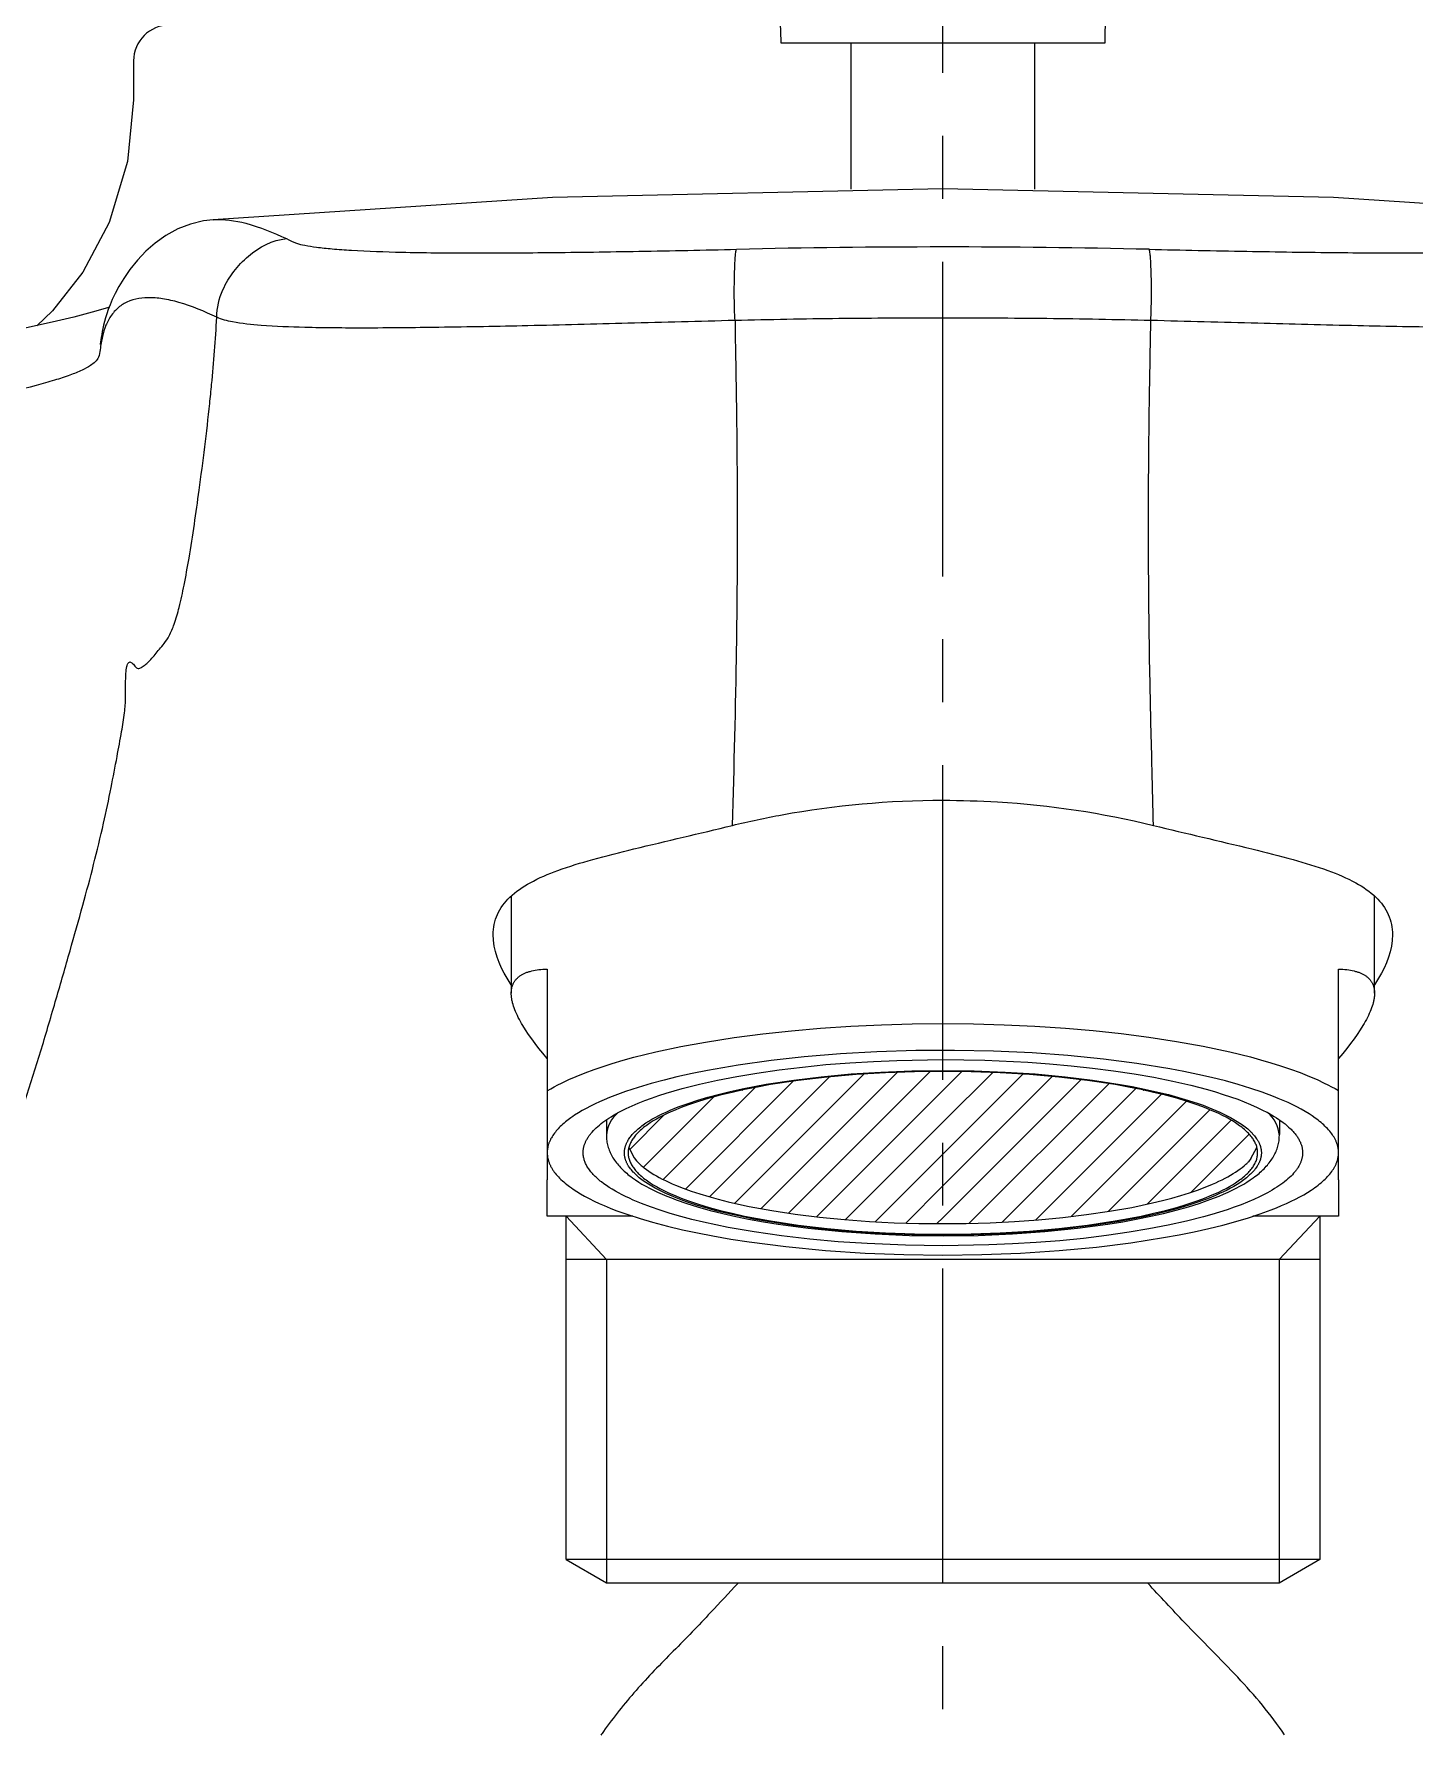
# Model space of a CAD drawing. Extents: x 8872 to 9466, y -11793 to -11373.
# Drawn here: x 9266.51 to 9304.9, y -11663.49 to -11616.19 of the extents above; entities that cross this region are included whole.
import ezdxf

# ---------------------------------------------------------------- set-up
doc = ezdxf.new("R2010")
doc.units = 0
doc.header["$LTSCALE"] = 7
doc.header["$MEASUREMENT"] = 0
doc.linetypes.add('CENTER', pattern=[2, 1.25, -0.25, 0.25, -0.25])
doc.layers.get('0').update_dxf_attribs({"color": 2, "linetype": 'CONTINUOUS'})
for name, color, linetype in [('CL', 1, 'CENTER'), ('D', 2, 'CONTINUOUS'), ('DWG', 7, 'CONTINUOUS'), ('Make2D 표시선', 7, 'CONTINUOUS')]:
    doc.layers.add(name, color=color, linetype=linetype)
pattern_1 = [(45, (-870.4341, -532.70835), (-0.441941738, 0.441941738), [])]

msp = doc.modelspace()

# ---------------------------------------------------------------- hatches: boundary and pattern name
at = {"layer": 'D'}
h = msp.add_hatch(dxfattribs=at)
h.set_pattern_fill('ANSI31', color=256, scale=5)
h.set_pattern_definition(pattern_1)
h.paths.add_polyline_path([(9289.372, -11645.124), (9288.559, -11645.196), (9287.761, -11645.29), (9286.992, -11645.406), (9286.622, -11645.472), (9286.265, -11645.544), (9285.921, -11645.62), (9285.593, -11645.7), (9285.281, -11645.785), (9284.987, -11645.874), (9284.712, -11645.967), (9284.581, -11646.014), (9284.456, -11646.063), (9284.336, -11646.111), (9284.221, -11646.161), (9284.112, -11646.211), (9284.007, -11646.262), (9283.908, -11646.313), (9283.815, -11646.364), (9283.727, -11646.416), (9283.644, -11646.468), (9283.567, -11646.521), (9283.53, -11646.547), (9283.495, -11646.573), (9283.461, -11646.599), (9283.429, -11646.626), (9283.397, -11646.652), (9283.367, -11646.679), (9283.339, -11646.705), (9283.312, -11646.732), (9283.286, -11646.758), (9283.261, -11646.784), (9283.238, -11646.811), (9283.216, -11646.837), (9283.195, -11646.863), (9283.176, -11646.89), (9283.158, -11646.916), (9283.141, -11646.942), (9283.125, -11646.968), (9283.111, -11646.995), (9283.097, -11647.021), (9283.085, -11647.047), (9283.075, -11647.073), (9283.065, -11647.098), (9283.057, -11647.124), (9283.049, -11647.15), (9283.048, -11647.154), (9283.195, -11647.444), (9283.258, -11647.52), (9283.278, -11647.542), (9283.3, -11647.565), (9283.323, -11647.587), (9283.346, -11647.61), (9283.371, -11647.632), (9283.396, -11647.655), (9283.423, -11647.677), (9283.45, -11647.699), (9283.478, -11647.722), (9283.538, -11647.767), (9283.602, -11647.811), (9283.669, -11647.856), (9283.741, -11647.9), (9283.816, -11647.944), (9283.896, -11647.988), (9283.979, -11648.032), (9284.066, -11648.075), (9284.157, -11648.118), (9284.252, -11648.16), (9284.351, -11648.203), (9284.559, -11648.285), (9284.783, -11648.366), (9285.02, -11648.444), (9285.271, -11648.52), (9285.535, -11648.592), (9285.812, -11648.662), (9286.099, -11648.729), (9286.397, -11648.792), (9287.021, -11648.907), (9287.675, -11649.006), (9288.351, -11649.09), (9289.041, -11649.157), (9289.736, -11649.208), (9290.429, -11649.244), (9291.112, -11649.264), (9291.78, -11649.271), (9291.78, -11645.037), (9290.994, -11645.046), (9290.188, -11645.075)])
h = msp.add_hatch(dxfattribs=at)
h.set_pattern_fill('ANSI31', color=256, scale=5)
h.set_pattern_definition(pattern_1)
h.paths.add_polyline_path([(9300.346, -11647.46), (9300.512, -11647.154), (9300.511, -11647.15), (9300.504, -11647.124), (9300.495, -11647.098), (9300.486, -11647.073), (9300.475, -11647.047), (9300.463, -11647.021), (9300.45, -11646.995), (9300.435, -11646.968), (9300.42, -11646.942), (9300.403, -11646.916), (9300.385, -11646.89), (9300.365, -11646.863), (9300.344, -11646.837), (9300.322, -11646.811), (9300.299, -11646.784), (9300.275, -11646.758), (9300.249, -11646.732), (9300.221, -11646.705), (9300.193, -11646.679), (9300.163, -11646.652), (9300.132, -11646.626), (9300.099, -11646.599), (9300.065, -11646.573), (9300.03, -11646.547), (9299.994, -11646.521), (9299.916, -11646.468), (9299.834, -11646.416), (9299.746, -11646.364), (9299.652, -11646.313), (9299.553, -11646.262), (9299.449, -11646.211), (9299.339, -11646.161), (9299.224, -11646.111), (9299.104, -11646.063), (9298.979, -11646.014), (9298.849, -11645.967), (9298.574, -11645.874), (9298.28, -11645.785), (9297.968, -11645.7), (9297.639, -11645.62), (9297.296, -11645.544), (9296.938, -11645.472), (9296.569, -11645.406), (9295.799, -11645.29), (9295.001, -11645.196), (9294.188, -11645.124), (9293.372, -11645.075), (9292.566, -11645.046), (9291.78, -11645.037), (9291.78, -11649.271), (9292.43, -11649.264), (9293.094, -11649.245), (9293.767, -11649.212), (9294.443, -11649.163), (9295.115, -11649.1), (9295.775, -11649.021), (9296.415, -11648.927), (9297.029, -11648.818), (9297.323, -11648.758), (9297.608, -11648.695), (9297.882, -11648.629), (9298.145, -11648.56), (9298.397, -11648.488), (9298.636, -11648.414), (9298.861, -11648.337), (9299.074, -11648.257), (9299.272, -11648.176), (9299.365, -11648.135), (9299.456, -11648.094), (9299.542, -11648.052), (9299.625, -11648.009), (9299.704, -11647.967), (9299.779, -11647.924), (9299.851, -11647.881), (9299.919, -11647.838), (9299.983, -11647.795), (9300.044, -11647.751), (9300.1, -11647.707), (9300.153, -11647.664), (9300.179, -11647.642), (9300.203, -11647.62), (9300.226, -11647.598), (9300.25, -11647.575), (9300.273, -11647.552)])

# ---------------------------------------------------------------- linework, layer by layer
at = {"color": 2}
for p, q in [((9286.203, -11645.558), (9286.209, -11645.555)), ((9297.35, -11645.555), (9297.357, -11645.558)), ((9300.023, -11647.766), (9300.025, -11647.765)), ((9300.262, -11647.562), (9300.249, -11647.576)), ((9300.263, -11647.562), (9300.275, -11647.55))]:
    msp.add_line(p, q, dxfattribs=at)
at = {"color": 0}
for p, q in [((9283.048, -11647.154), (9283.195, -11647.444)), ((9300.346, -11647.46), (9300.512, -11647.154)), ((9300.346, -11647.46), (9300.274, -11647.55))]:
    msp.add_line(p, q, dxfattribs=at)
at = {"layer": 'CL'}
msp.add_line((9291.78, -11687.271), (9291.78, -11577.908), dxfattribs=at)
at = {"layer": 'D'}
for p, q in [((9282.43, -11650.266), (9281.303, -11649.066)), ((9301.13, -11650.266), (9302.258, -11649.066)), ((9282.43, -11650.266), (9282.43, -11659.266)), ((9301.13, -11650.266), (9301.13, -11659.266))]:
    msp.add_line(p, q, dxfattribs=at)
at = {"layer": 'DWG'}
for p, q in [((9269.28, -11616.938), (9269.28, -11618.023)), ((9271.49, -11621.353), (9271.49, -11621.353)), ((9291.78, -11650.266), (9281.303, -11650.266)), ((9302.258, -11650.266), (9291.78, -11650.266))]:
    msp.add_line(p, q, dxfattribs=at)
for points in [[(9269.28, -11618.02), (9269.113, -11619.733), (9268.601, -11621.427), (9267.871, -11622.809), (9267.029, -11623.891), (9266.591, -11624.299)], [(9291.781, -11620.492), (9280.923, -11620.736), (9271.49, -11621.353)], [(9312.07, -11621.353), (9302.638, -11620.736), (9291.781, -11620.492)], [(9271.49, -11621.353), (9271.227, -11621.387), (9270.862, -11621.475), (9270.513, -11621.61), (9270.179, -11621.792), (9269.883, -11622.002), (9269.625, -11622.227), (9269.387, -11622.478), (9269.177, -11622.739), (9269.007, -11622.984), (9268.872, -11623.209), (9268.767, -11623.406), (9268.688, -11623.573), (9268.627, -11623.716), (9268.577, -11623.846), (9268.535, -11623.967), (9268.501, -11624.078), (9268.472, -11624.181), (9268.447, -11624.281), (9268.426, -11624.376), (9268.409, -11624.464), (9268.395, -11624.547), (9268.383, -11624.622), (9268.372, -11624.69), (9268.364, -11624.75), (9268.356, -11624.801), (9268.353, -11624.822)], [(9268.601, -11623.784), (9268.553, -11623.8), (9268.133, -11623.923), (9267.623, -11624.059), (9267.016, -11624.205), (9266.299, -11624.363), (9265.462, -11624.533)]]:
    msp.add_lwpolyline(points, dxfattribs=at)
for centre, radius, start, end in [((9270.28, -11616.938), 1, 90, 180), ((9291.718, -11868.154), 246.043, 89.98539, 91.32117), ((9291.843, -11868.153), 246.043, 88.67883, 90.01447), ((9269.975, -11624.89), 1.581, 151.9919, 157.6529), ((9290.627, -11669.235), 10.135, 144.8262, 145.5185)]:
    msp.add_arc(centre, radius, start, end, dxfattribs=at)
for points, knots in [([(9271.49, -11621.353), (9271.794, -11621.328), (9272.51, -11621.439), (9273.168, -11621.706), (9273.532, -11621.879)], [0, 0, 0, 0, 0.429957, 1, 1, 1, 1]), ([(9271.597, -11624.067), (9271.59, -11623.806), (9271.707, -11623.344), (9272.051, -11622.781), (9272.587, -11622.212), (9273.145, -11621.914), (9273.532, -11621.879)], [0, 0, 0, 0, 0.250137, 0.439039, 0.627806, 1, 1, 1, 1]), ([(9273.532, -11621.879), (9273.623, -11621.922), (9273.783, -11622.009), (9274.069, -11622.071), (9274.399, -11622.124), (9274.832, -11622.168), (9275.623, -11622.223), (9276.883, -11622.265), (9278.705, -11622.281), (9280.902, -11622.268), (9283.392, -11622.232), (9285.14, -11622.196), (9286.045, -11622.176)], [0, 0, 0, 0, 0.023988, 0.043094, 0.069532, 0.104043, 0.146945, 0.258876, 0.405134, 0.582345, 0.783698, 1, 1, 1, 1]), ([(9286.001, -11624.155), (9285.988, -11623.946), (9285.981, -11623.633), (9285.981, -11623.224), (9285.985, -11622.937), (9285.993, -11622.677), (9286.003, -11622.481), (9286.013, -11622.347), (9286.021, -11622.268), (9286.031, -11622.214), (9286.038, -11622.183), (9286.045, -11622.176)], [0, 0, 0, 0, 0.317452, 0.472861, 0.618615, 0.751286, 0.866501, 0.91486, 0.954947, 0.98426, 1, 1, 1, 1]), ([(9297.516, -11622.176), (9298.421, -11622.196), (9300.169, -11622.232), (9302.658, -11622.268), (9304.855, -11622.281), (9306.678, -11622.265), (9307.938, -11622.223), (9308.728, -11622.168), (9309.161, -11622.124), (9309.492, -11622.071), (9309.778, -11622.009), (9309.938, -11621.922), (9310.028, -11621.879)], [0, 0, 0, 0, 0.216302, 0.417655, 0.594866, 0.741124, 0.853055, 0.895957, 0.930468, 0.956906, 0.976012, 1, 1, 1, 1]), ([(9297.56, -11624.155), (9297.572, -11623.946), (9297.579, -11623.633), (9297.58, -11623.224), (9297.575, -11622.937), (9297.567, -11622.677), (9297.558, -11622.481), (9297.547, -11622.347), (9297.539, -11622.269), (9297.529, -11622.215), (9297.523, -11622.183), (9297.516, -11622.176)], [0, 0, 0, 0, 0.317631, 0.472995, 0.618561, 0.751335, 0.866452, 0.914807, 0.954808, 0.984181, 1, 1, 1, 1]), ([(9271.597, -11624.067), (9271.256, -11623.902), (9270.76, -11623.695), (9270.105, -11623.545), (9269.591, -11623.5), (9269.111, -11623.593), (9268.757, -11623.869), (9268.632, -11624.049), (9268.579, -11624.148)], [0, 0, 0, 0, 0.340738, 0.480709, 0.602622, 0.805297, 0.899623, 1, 1, 1, 1]), ([(9271.398, -11626.465), (9271.417, -11626.289), (9271.497, -11625.491), (9271.555, -11624.691), (9271.597, -11624.067)], [0, 0, 0, 0, 0.220191, 1, 1, 1, 1]), ([(9286.001, -11624.155), (9285.009, -11624.18), (9283.089, -11624.233), (9280.345, -11624.302), (9277.899, -11624.349), (9275.83, -11624.37), (9274.184, -11624.36), (9272.963, -11624.312), (9272.145, -11624.231), (9271.733, -11624.132), (9271.597, -11624.067)], [0, 0, 0, 0, 0.206263, 0.399136, 0.570635, 0.714938, 0.829056, 0.913033, 0.968697, 1, 1, 1, 1]), ([(9291.78, -11624.087), (9290.816, -11624.087), (9289.371, -11624.096), (9287.444, -11624.122), (9286.482, -11624.147), (9286.001, -11624.155)], [0, 0, 0, 0, 0.500321, 0.750296, 1, 1, 1, 1]), ([(9297.56, -11624.155), (9297.079, -11624.147), (9296.116, -11624.122), (9294.19, -11624.096), (9292.744, -11624.087), (9291.78, -11624.087)], [0, 0, 0, 0, 0.249704, 0.499679, 1, 1, 1, 1]), ([(9311.963, -11624.067), (9311.827, -11624.132), (9311.415, -11624.231), (9310.598, -11624.312), (9309.377, -11624.36), (9307.73, -11624.37), (9305.662, -11624.349), (9303.215, -11624.302), (9300.471, -11624.233), (9298.552, -11624.18), (9297.56, -11624.155)], [0, 0, 0, 0, 0.031303, 0.086967, 0.170944, 0.285062, 0.429365, 0.600864, 0.793737, 1, 1, 1, 1]), ([(9268.513, -11624.289), (9268.471, -11624.39), (9268.421, -11624.552), (9268.379, -11624.782), (9268.35, -11624.973), (9268.32, -11625.22), (9268.102, -11625.409), (9267.824, -11625.553), (9267.486, -11625.688), (9267.059, -11625.828), (9266.311, -11626.041), (9265.16, -11626.312), (9263.539, -11626.63), (9261.634, -11626.953), (9259.486, -11627.269), (9257.135, -11627.57), (9253.772, -11627.949), (9249.448, -11628.342), (9244.226, -11628.835), (9238.993, -11629.336), (9233.771, -11629.844), (9228.565, -11630.368), (9224.248, -11630.822), (9220.806, -11631.201), (9218.237, -11631.493), (9215.679, -11631.794), (9213.132, -11632.109), (9211.019, -11632.376), (9209.338, -11632.601), (9208.508, -11632.761), (9208.103, -11632.871)], [0, 0, 0, 0, 0.005305, 0.008203, 0.011318, 0.014757, 0.019923, 0.024283, 0.030178, 0.037475, 0.046155, 0.067939, 0.09489, 0.126406, 0.161777, 0.200372, 0.241532, 0.326175, 0.4113, 0.49635, 0.581568, 0.666184, 0.750516, 0.792485, 0.834362, 0.876147, 0.917621, 0.959031, 0.979624, 1, 1, 1, 1]), ([(9286.001, -11624.155), (9286.008, -11624.784), (9286.035, -11626.023), (9286.063, -11628.417), (9286.065, -11630.183), (9286.058, -11631.338)], [0, 0, 0, 0, 0.262557, 0.517641, 1, 1, 1, 1]), ([(9297.502, -11631.343), (9297.495, -11630.187), (9297.497, -11628.42), (9297.525, -11626.024), (9297.553, -11624.784), (9297.56, -11624.155)], [0, 0, 0, 0, 0.482339, 0.737431, 1, 1, 1, 1]), ([(9202.877, -11646.266), (9203.196, -11646.258), (9203.822, -11646.238), (9204.743, -11646.158), (9205.638, -11646.079), (9206.798, -11646.001), (9208.213, -11645.922), (9210.424, -11645.826), (9213.118, -11645.75), (9216.297, -11645.703), (9219.412, -11645.693), (9223.496, -11645.72), (9227.542, -11645.801), (9231.558, -11645.935), (9234.543, -11646.06), (9237.514, -11646.211), (9240.47, -11646.388), (9243.417, -11646.596), (9245.859, -11646.783), (9247.811, -11646.956), (9249.038, -11647.065), (9250.041, -11647.151), (9250.948, -11647.218), (9251.904, -11647.348), (9252.86, -11647.548), (9253.675, -11647.778), (9254.446, -11648.005), (9255.217, -11648.239), (9255.984, -11648.479), (9256.714, -11648.737), (9257.379, -11649.009), (9257.978, -11649.267), (9258.527, -11649.506), (9259.203, -11649.796), (9260.03, -11650.098), (9261.024, -11650.347), (9261.999, -11650.446), (9262.939, -11650.357), (9263.822, -11650.006), (9264.602, -11649.358), (9265.165, -11648.617), (9265.531, -11647.864), (9265.884, -11646.979), (9266.282, -11645.82), (9266.721, -11644.419), (9267.125, -11643.037), (9267.508, -11641.706), (9267.967, -11640.085), (9268.358, -11638.575), (9268.651, -11637.19), (9268.812, -11636.338), (9268.939, -11635.645), (9269.032, -11635.096), (9269.066, -11634.65), (9269.056, -11634.285), (9269.063, -11633.999), (9269.081, -11633.818), (9269.11, -11633.72), (9269.133, -11633.677), (9269.164, -11633.652), (9269.203, -11633.65), (9269.239, -11633.677), (9269.277, -11633.716), (9269.317, -11633.765), (9269.355, -11633.812), (9269.406, -11633.841), (9269.456, -11633.826), (9269.501, -11633.803), (9269.567, -11633.757), (9269.656, -11633.687), (9269.813, -11633.534), (9269.959, -11633.336), (9270.146, -11633.128), (9270.293, -11632.898), (9270.432, -11632.56), (9270.564, -11632.087), (9270.697, -11631.473), (9270.893, -11630.39), (9271.132, -11628.706), (9271.314, -11627.271), (9271.398, -11626.465)], [0, 0, 0, 0, 0.010981, 0.021537, 0.031807, 0.041878, 0.061527, 0.080584, 0.118009, 0.154229, 0.189968, 0.225175, 0.294723, 0.329164, 0.363411, 0.397512, 0.431488, 0.465304, 0.499144, 0.515748, 0.53271, 0.541532, 0.550364, 0.563996, 0.574677, 0.583956, 0.593113, 0.602341, 0.611682, 0.620754, 0.628939, 0.636393, 0.64322, 0.649527, 0.661703, 0.673465, 0.684704, 0.695269, 0.705639, 0.716832, 0.729753, 0.73735, 0.745563, 0.762527, 0.77948, 0.796088, 0.812057, 0.827115, 0.854057, 0.865698, 0.875803, 0.883903, 0.889939, 0.894925, 0.899257, 0.902514, 0.904753, 0.905493, 0.906025, 0.906422, 0.906789, 0.907268, 0.907913, 0.908674, 0.909431, 0.910003, 0.91053, 0.911124, 0.911788, 0.913276, 0.915017, 0.919319, 0.921704, 0.924624, 0.928651, 0.934251, 0.941496, 0.950249, 0.972123, 1, 1, 1, 1]), ([(9286.058, -11631.338), (9286.054, -11631.98), (9286.029, -11634.267), (9285.968, -11636.553), (9285.926, -11638.197)], [0, 0, 0, 0, 0.280866, 1, 1, 1, 1]), ([(9297.635, -11638.197), (9297.622, -11637.683), (9297.589, -11636.339), (9297.531, -11634.055), (9297.508, -11632.284), (9297.502, -11631.343)], [0, 0, 0, 0, 0.224949, 0.588237, 1, 1, 1, 1]), ([(9285.927, -11638.196), (9286.385, -11638.084), (9288.309, -11637.672), (9290.284, -11637.497), (9291.78, -11637.497)], [0, 0, 0, 0, 0.239506, 1, 1, 1, 1]), ([(9291.78, -11637.497), (9292.288, -11637.497), (9294.255, -11637.556), (9296.217, -11637.847), (9297.635, -11638.197)], [0, 0, 0, 0, 0.257887, 1, 1, 1, 1]), ([(9279.28, -11641.233), (9279.281, -11641.043), (9279.359, -11640.649), (9279.742, -11640.143), (9280.338, -11639.746), (9281.125, -11639.415), (9282.097, -11639.121), (9283.718, -11638.716), (9285.017, -11638.421), (9285.927, -11638.196)], [0, 0, 0, 0, 0.074158, 0.150569, 0.240383, 0.350013, 0.48166, 0.635174, 1, 1, 1, 1]), ([(9297.635, -11638.197), (9298.545, -11638.421), (9299.844, -11638.716), (9301.465, -11639.122), (9302.437, -11639.416), (9303.223, -11639.746), (9303.819, -11640.144), (9304.202, -11640.65), (9304.279, -11641.043), (9304.28, -11641.234)], [0, 0, 0, 0, 0.364842, 0.518354, 0.649994, 0.759614, 0.84942, 0.925832, 1, 1, 1, 1]), ([(9279.78, -11642.627), (9279.741, -11642.569), (9279.472, -11642.148), (9279.278, -11641.658), (9279.28, -11641.233)], [0.8057594, 0.8057594, 0.8057594, 0.8057594, 0.8332606, 1, 1, 1, 1]), ([(9304.28, -11641.234), (9304.282, -11641.659), (9304.088, -11642.149), (9303.82, -11642.569), (9303.78, -11642.627)], [0, 0, 0, 0, 0.1667649, 0.1941725, 0.1941725, 0.1941725, 0.1941725]), ([(9286.085, -11659.266), (9285.834, -11659.542), (9285.241, -11660.18), (9284.46, -11660.986), (9283.755, -11661.695), (9283.085, -11662.422), (9282.623, -11662.999), (9282.342, -11663.397)], [0.4836626, 0.4836626, 0.4836626, 0.4836626, 0.5872989, 0.7253713, 0.7953589, 0.8648247, 1, 1, 1, 1]), ([(9301.282, -11663.491), (9300.897, -11662.919), (9300.219, -11662.117), (9299.238, -11661.125), (9298.395, -11660.259), (9297.813, -11659.637), (9297.475, -11659.266)], [0, 0, 0, 0, 0.2541835, 0.38512, 0.5148204, 0.6996139, 0.6996139, 0.6996139, 0.6996139])]:
    msp.add_open_spline(points, degree=3, knots=knots, dxfattribs=at)
at = {"layer": 'Make2D 표시선'}
for p, q in [((9291.78, -11616.446), (9287.28, -11616.446)), ((9289.23, -11620.504), (9289.23, -11616.446)), ((9296.28, -11616.446), (9291.78, -11616.446)), ((9294.33, -11616.446), (9294.33, -11620.504)), ((9279.78, -11640.157), (9279.78, -11642.864)), ((9303.78, -11642.864), (9303.78, -11640.157)), ((9280.779, -11642.193), (9280.779, -11645.574)), ((9302.78, -11645.573), (9302.78, -11642.193)), ((9280.779, -11645.574), (9280.779, -11648.056)), ((9302.78, -11647.287), (9302.78, -11645.573)), ((9282.426, -11646.383), (9282.426, -11646.789)), ((9301.135, -11646.383), (9301.135, -11646.789)), ((9301.135, -11646.82), (9301.135, -11646.818)), ((9302.78, -11647.308), (9302.78, -11647.287)), ((9302.78, -11648.056), (9302.78, -11647.308)), ((9280.78, -11649.066), (9280.78, -11648.057)), ((9302.78, -11648.056), (9302.78, -11649.066)), ((9283.165, -11649.066), (9280.781, -11649.066)), ((9281.303, -11658.615), (9281.303, -11649.066)), ((9302.78, -11649.066), (9300.396, -11649.066)), ((9302.258, -11649.066), (9302.258, -11658.615)), ((9302.258, -11658.615), (9281.303, -11658.615)), ((9282.43, -11659.266), (9281.304, -11658.616)), ((9302.258, -11658.615), (9301.13, -11659.266)), ((9301.13, -11659.266), (9282.431, -11659.266))]:
    msp.add_line(p, q, dxfattribs=at)
for points in [[(9280.779, -11644.675), (9280.661, -11644.534), (9280.55, -11644.398), (9280.446, -11644.264), (9280.349, -11644.134), (9280.26, -11644.007), (9280.178, -11643.884), (9280.103, -11643.764), (9280.069, -11643.706), (9280.036, -11643.648), (9280.006, -11643.592), (9279.977, -11643.536), (9279.95, -11643.482), (9279.925, -11643.428), (9279.902, -11643.375), (9279.881, -11643.324), (9279.862, -11643.273), (9279.845, -11643.223), (9279.83, -11643.175), (9279.817, -11643.127), (9279.811, -11643.104), (9279.806, -11643.081), (9279.801, -11643.058), (9279.797, -11643.035), (9279.793, -11643.013), (9279.789, -11642.991), (9279.787, -11642.969), (9279.784, -11642.947), (9279.783, -11642.926), (9279.781, -11642.905), (9279.78, -11642.884), (9279.78, -11642.864), (9279.78, -11642.844), (9279.781, -11642.824), (9279.783, -11642.804), (9279.784, -11642.785), (9279.787, -11642.766), (9279.789, -11642.748), (9279.793, -11642.729), (9279.797, -11642.711), (9279.801, -11642.694), (9279.806, -11642.676), (9279.811, -11642.659), (9279.817, -11642.642), (9279.823, -11642.626), (9279.83, -11642.61), (9279.837, -11642.594), (9279.845, -11642.579), (9279.853, -11642.563), (9279.862, -11642.548), (9279.871, -11642.534), (9279.881, -11642.519), (9279.891, -11642.505), (9279.902, -11642.492), (9279.913, -11642.478), (9279.925, -11642.465), (9279.937, -11642.453), (9279.95, -11642.44), (9279.963, -11642.428), (9279.977, -11642.416), (9279.991, -11642.405), (9280.006, -11642.393), (9280.021, -11642.382), (9280.036, -11642.372), (9280.052, -11642.361), (9280.069, -11642.351), (9280.086, -11642.342), (9280.103, -11642.332), (9280.121, -11642.323), (9280.14, -11642.314), (9280.159, -11642.306), (9280.178, -11642.298), (9280.198, -11642.29), (9280.218, -11642.282), (9280.239, -11642.275), (9280.26, -11642.268), (9280.282, -11642.262), (9280.304, -11642.255), (9280.349, -11642.243), (9280.397, -11642.233), (9280.446, -11642.223), (9280.497, -11642.215), (9280.55, -11642.208), (9280.605, -11642.203), (9280.661, -11642.198), (9280.719, -11642.195), (9280.779, -11642.193)], [(9302.78, -11642.193), (9302.84, -11642.195), (9302.899, -11642.198), (9302.955, -11642.202), (9303.01, -11642.208), (9303.063, -11642.215), (9303.114, -11642.223), (9303.163, -11642.232), (9303.211, -11642.243), (9303.256, -11642.255), (9303.278, -11642.261), (9303.3, -11642.268), (9303.321, -11642.275), (9303.342, -11642.282), (9303.362, -11642.289), (9303.382, -11642.297), (9303.401, -11642.305), (9303.42, -11642.314), (9303.439, -11642.323), (9303.457, -11642.332), (9303.474, -11642.341), (9303.491, -11642.351), (9303.508, -11642.361), (9303.524, -11642.371), (9303.539, -11642.382), (9303.555, -11642.393), (9303.569, -11642.404), (9303.583, -11642.416), (9303.597, -11642.427), (9303.61, -11642.44), (9303.623, -11642.452), (9303.635, -11642.465), (9303.647, -11642.478), (9303.658, -11642.491), (9303.669, -11642.505), (9303.679, -11642.519), (9303.689, -11642.533), (9303.698, -11642.548), (9303.707, -11642.563), (9303.715, -11642.578), (9303.723, -11642.593), (9303.73, -11642.609), (9303.737, -11642.625), (9303.744, -11642.642), (9303.749, -11642.659), (9303.755, -11642.676), (9303.76, -11642.693), (9303.764, -11642.711), (9303.768, -11642.729), (9303.771, -11642.747), (9303.774, -11642.766), (9303.776, -11642.785), (9303.778, -11642.804), (9303.779, -11642.824), (9303.78, -11642.843), (9303.78, -11642.864), (9303.78, -11642.884), (9303.779, -11642.905), (9303.778, -11642.926), (9303.776, -11642.947), (9303.774, -11642.969), (9303.771, -11642.99), (9303.768, -11643.012), (9303.764, -11643.035), (9303.76, -11643.057), (9303.755, -11643.08), (9303.749, -11643.103), (9303.744, -11643.127), (9303.73, -11643.175), (9303.715, -11643.223), (9303.698, -11643.273), (9303.679, -11643.323), (9303.658, -11643.375), (9303.635, -11643.428), (9303.61, -11643.481), (9303.583, -11643.536), (9303.555, -11643.592), (9303.524, -11643.648), (9303.491, -11643.706), (9303.457, -11643.764), (9303.382, -11643.884), (9303.3, -11644.007), (9303.211, -11644.134), (9303.114, -11644.264), (9303.01, -11644.398), (9302.899, -11644.535), (9302.78, -11644.675)], [(9280.779, -11645.574), (9280.877, -11645.518), (9280.975, -11645.463), (9281.075, -11645.411), (9281.175, -11645.361), (9281.378, -11645.266), (9281.584, -11645.177), (9281.832, -11645.078), (9282.082, -11644.985), (9282.334, -11644.899), (9282.588, -11644.818), (9282.889, -11644.729), (9283.192, -11644.645), (9283.802, -11644.494), (9284.491, -11644.347), (9285.184, -11644.22), (9285.978, -11644.096), (9286.775, -11643.992), (9287.573, -11643.906), (9288.374, -11643.837), (9289.224, -11643.78), (9290.076, -11643.74), (9290.928, -11643.716), (9291.78, -11643.709), (9292.632, -11643.716), (9293.485, -11643.74), (9294.336, -11643.78), (9295.187, -11643.837), (9295.963, -11643.903), (9296.737, -11643.986), (9297.509, -11644.086), (9298.279, -11644.204), (9299.021, -11644.338), (9299.758, -11644.494), (9300.33, -11644.635), (9300.615, -11644.712), (9300.897, -11644.795), (9301.171, -11644.881), (9301.442, -11644.972), (9301.71, -11645.071), (9301.976, -11645.177), (9302.182, -11645.266), (9302.385, -11645.361), (9302.485, -11645.411), (9302.585, -11645.463), (9302.683, -11645.517), (9302.78, -11645.573)], [(9302.78, -11647.287), (9302.78, -11647.269), (9302.779, -11647.252), (9302.778, -11647.234), (9302.776, -11647.217), (9302.774, -11647.199), (9302.771, -11647.182), (9302.768, -11647.164), (9302.765, -11647.147), (9302.761, -11647.13), (9302.757, -11647.113), (9302.753, -11647.096), (9302.748, -11647.079), (9302.743, -11647.062), (9302.737, -11647.045), (9302.731, -11647.029), (9302.725, -11647.012), (9302.718, -11646.994), (9302.71, -11646.975), (9302.702, -11646.957), (9302.693, -11646.939), (9302.684, -11646.922), (9302.675, -11646.904), (9302.665, -11646.887), (9302.655, -11646.87), (9302.635, -11646.836), (9302.613, -11646.803), (9302.59, -11646.77), (9302.566, -11646.738), (9302.535, -11646.701), (9302.504, -11646.664), (9302.471, -11646.628), (9302.438, -11646.593), (9302.403, -11646.559), (9302.368, -11646.526), (9302.332, -11646.494), (9302.295, -11646.462), (9302.255, -11646.429), (9302.215, -11646.397), (9302.173, -11646.365), (9302.132, -11646.334), (9302.046, -11646.275), (9301.96, -11646.218), (9301.85, -11646.151), (9301.738, -11646.087), (9301.624, -11646.027), (9301.509, -11645.969), (9301.376, -11645.906), (9301.242, -11645.845), (9301.106, -11645.788), (9300.969, -11645.733), (9300.657, -11645.616), (9300.342, -11645.51), (9299.989, -11645.402), (9299.634, -11645.304), (9299.251, -11645.208), (9298.866, -11645.12), (9298.479, -11645.039), (9298.091, -11644.966), (9297.171, -11644.816), (9296.246, -11644.696), (9295.256, -11644.596), (9294.263, -11644.524), (9293.184, -11644.474), (9292.105, -11644.452), (9291.024, -11644.457), (9289.943, -11644.49), (9288.931, -11644.548), (9287.921, -11644.631), (9287.005, -11644.733), (9286.093, -11644.86), (9285.237, -11645.009), (9284.812, -11645.095), (9284.388, -11645.189), (9284.027, -11645.278), (9283.667, -11645.375), (9283.311, -11645.481), (9282.958, -11645.597), (9282.659, -11645.706), (9282.511, -11645.764), (9282.365, -11645.825), (9282.237, -11645.882), (9282.11, -11645.941), (9281.984, -11646.002), (9281.861, -11646.067), (9281.753, -11646.127), (9281.647, -11646.19), (9281.543, -11646.256), (9281.491, -11646.29), (9281.441, -11646.326), (9281.363, -11646.383), (9281.325, -11646.413), (9281.287, -11646.443), (9281.251, -11646.474), (9281.214, -11646.506), (9281.179, -11646.538), (9281.144, -11646.572), (9281.115, -11646.601), (9281.087, -11646.63), (9281.059, -11646.66), (9281.033, -11646.691), (9281.007, -11646.723), (9280.982, -11646.755), (9280.958, -11646.788), (9280.935, -11646.822), (9280.914, -11646.854), (9280.895, -11646.888), (9280.885, -11646.905), (9280.876, -11646.922), (9280.868, -11646.939), (9280.859, -11646.957), (9280.851, -11646.974), (9280.844, -11646.992), (9280.836, -11647.01), (9280.829, -11647.028), (9280.823, -11647.046), (9280.817, -11647.064), (9280.811, -11647.083), (9280.806, -11647.101), (9280.802, -11647.12), (9280.797, -11647.139), (9280.793, -11647.158), (9280.79, -11647.177), (9280.787, -11647.197), (9280.785, -11647.216), (9280.783, -11647.235), (9280.782, -11647.255), (9280.781, -11647.274), (9280.78, -11647.294), (9280.78, -11647.313), (9280.781, -11647.332), (9280.782, -11647.352), (9280.784, -11647.371), (9280.786, -11647.39), (9280.788, -11647.41), (9280.791, -11647.428), (9280.795, -11647.446), (9280.799, -11647.464), (9280.803, -11647.482), (9280.808, -11647.5), (9280.813, -11647.518), (9280.819, -11647.536), (9280.825, -11647.553), (9280.831, -11647.571), (9280.838, -11647.588), (9280.845, -11647.606), (9280.852, -11647.623), (9280.86, -11647.64), (9280.868, -11647.656), (9280.876, -11647.673), (9280.885, -11647.689), (9280.895, -11647.708), (9280.906, -11647.727), (9280.917, -11647.746), (9280.929, -11647.764), (9280.941, -11647.782), (9280.953, -11647.8), (9280.978, -11647.835), (9281.005, -11647.869), (9281.032, -11647.903), (9281.06, -11647.936), (9281.09, -11647.968), (9281.126, -11648.005), (9281.163, -11648.042), (9281.201, -11648.077), (9281.24, -11648.112), (9281.28, -11648.146), (9281.321, -11648.179), (9281.362, -11648.211), (9281.404, -11648.242), (9281.453, -11648.278), (9281.503, -11648.313), (9281.605, -11648.379), (9281.709, -11648.443), (9281.815, -11648.503), (9281.95, -11648.575), (9282.086, -11648.643), (9282.225, -11648.708), (9282.364, -11648.769), (9282.527, -11648.837), (9282.691, -11648.901), (9283.022, -11649.02), (9283.363, -11649.13), (9283.706, -11649.231), (9284.122, -11649.341), (9284.54, -11649.441), (9284.96, -11649.531), (9285.383, -11649.613), (9285.888, -11649.701), (9286.394, -11649.78), (9287.411, -11649.91), (9288.514, -11650.016), (9289.619, -11650.089), (9290.699, -11650.131), (9291.78, -11650.144)], [(9291.78, -11649.886), (9290.739, -11649.872), (9289.671, -11649.827), (9288.873, -11649.774), (9288.078, -11649.702), (9287.297, -11649.611), (9286.538, -11649.502), (9285.812, -11649.374), (9285.464, -11649.304), (9285.127, -11649.23), (9284.803, -11649.152), (9284.493, -11649.07), (9284.197, -11648.985), (9283.916, -11648.896), (9283.652, -11648.805), (9283.404, -11648.711), (9283.173, -11648.615), (9283.064, -11648.566), (9282.96, -11648.517), (9282.86, -11648.467), (9282.765, -11648.417), (9282.674, -11648.367), (9282.588, -11648.316), (9282.506, -11648.265), (9282.429, -11648.214), (9282.356, -11648.163), (9282.288, -11648.111), (9282.255, -11648.086), (9282.224, -11648.06), (9282.194, -11648.034), (9282.165, -11648.008), (9282.137, -11647.982), (9282.11, -11647.957), (9282.084, -11647.931), (9282.06, -11647.905), (9282.036, -11647.879), (9282.014, -11647.853), (9281.992, -11647.828), (9281.972, -11647.802), (9281.953, -11647.776), (9281.935, -11647.75), (9281.917, -11647.725), (9281.901, -11647.699), (9281.886, -11647.674), (9281.872, -11647.648), (9281.859, -11647.623), (9281.847, -11647.597), (9281.837, -11647.572), (9281.827, -11647.546), (9281.818, -11647.521), (9281.81, -11647.496), (9281.803, -11647.471), (9281.797, -11647.446), (9281.792, -11647.421), (9281.787, -11647.396), (9281.784, -11647.371), (9281.782, -11647.347), (9281.781, -11647.322), (9281.78, -11647.297), (9281.78, -11647.279), (9281.781, -11647.26), (9281.783, -11647.242), (9281.784, -11647.223), (9281.787, -11647.204), (9281.79, -11647.186), (9281.793, -11647.167), (9281.797, -11647.148), (9281.801, -11647.129), (9281.806, -11647.11), (9281.812, -11647.091), (9281.818, -11647.072), (9281.825, -11647.053), (9281.832, -11647.034), (9281.84, -11647.015), (9281.848, -11646.996), (9281.857, -11646.976), (9281.867, -11646.957), (9281.877, -11646.938), (9281.888, -11646.919), (9281.899, -11646.899), (9281.911, -11646.88), (9281.924, -11646.86), (9281.937, -11646.841), (9281.951, -11646.822), (9281.965, -11646.802), (9281.98, -11646.783), (9281.995, -11646.763), (9282.012, -11646.744), (9282.028, -11646.724), (9282.064, -11646.685), (9282.102, -11646.646), (9282.142, -11646.607), (9282.185, -11646.568), (9282.231, -11646.529), (9282.279, -11646.49), (9282.33, -11646.451), (9282.383, -11646.413), (9282.439, -11646.374), (9282.497, -11646.335), (9282.558, -11646.297), (9282.622, -11646.258), (9282.688, -11646.22), (9282.757, -11646.182), (9282.828, -11646.144), (9282.978, -11646.069), (9283.139, -11645.995), (9283.31, -11645.922), (9283.49, -11645.85), (9283.681, -11645.78), (9283.88, -11645.711), (9284.089, -11645.643), (9284.307, -11645.578), (9284.534, -11645.514), (9285.011, -11645.392), (9285.518, -11645.28), (9286.05, -11645.176), (9286.605, -11645.083), (9287.232, -11644.992), (9287.876, -11644.915), (9288.53, -11644.85), (9289.189, -11644.798), (9289.848, -11644.758), (9290.502, -11644.73), (9291.78, -11644.709), (9292.947, -11644.727), (9294.145, -11644.783), (9294.748, -11644.826), (9295.349, -11644.88), (9295.943, -11644.944), (9296.527, -11645.019), (9297.095, -11645.105), (9297.645, -11645.201), (9298.172, -11645.307), (9298.671, -11645.422), (9299.141, -11645.545), (9299.363, -11645.61), (9299.576, -11645.677), (9299.781, -11645.745), (9299.976, -11645.814), (9300.161, -11645.886), (9300.337, -11645.958), (9300.518, -11646.039), (9300.686, -11646.12), (9300.766, -11646.162), (9300.843, -11646.203), (9300.916, -11646.245), (9300.986, -11646.287), (9301.054, -11646.329), (9301.118, -11646.371), (9301.179, -11646.414), (9301.237, -11646.456), (9301.292, -11646.499), (9301.344, -11646.541), (9301.393, -11646.584), (9301.439, -11646.627), (9301.46, -11646.648), (9301.481, -11646.669), (9301.502, -11646.691), (9301.521, -11646.712), (9301.54, -11646.733), (9301.558, -11646.755), (9301.575, -11646.776), (9301.592, -11646.797), (9301.608, -11646.819), (9301.623, -11646.84), (9301.637, -11646.861), (9301.651, -11646.882), (9301.664, -11646.903), (9301.676, -11646.925), (9301.687, -11646.946), (9301.698, -11646.967), (9301.708, -11646.988), (9301.718, -11647.009), (9301.727, -11647.03), (9301.735, -11647.051), (9301.742, -11647.071), (9301.749, -11647.092), (9301.755, -11647.113), (9301.76, -11647.134), (9301.765, -11647.154), (9301.769, -11647.175), (9301.772, -11647.196), (9301.775, -11647.216), (9301.777, -11647.237), (9301.779, -11647.257), (9301.78, -11647.277), (9301.78, -11647.297), (9301.78, -11647.316), (9301.779, -11647.335), (9301.778, -11647.353), (9301.776, -11647.372), (9301.774, -11647.391), (9301.771, -11647.409), (9301.767, -11647.428), (9301.764, -11647.447), (9301.759, -11647.466), (9301.754, -11647.485), (9301.748, -11647.504), (9301.742, -11647.523), (9301.735, -11647.542), (9301.728, -11647.561), (9301.72, -11647.58), (9301.712, -11647.599), (9301.703, -11647.619), (9301.693, -11647.638), (9301.683, -11647.657), (9301.672, -11647.676), (9301.661, -11647.696), (9301.649, -11647.715), (9301.637, -11647.734), (9301.624, -11647.754), (9301.61, -11647.773), (9301.595, -11647.793), (9301.58, -11647.812), (9301.565, -11647.832), (9301.549, -11647.851), (9301.532, -11647.871), (9301.497, -11647.91), (9301.459, -11647.949), (9301.418, -11647.988), (9301.375, -11648.027), (9301.33, -11648.066), (9301.281, -11648.105), (9301.231, -11648.144), (9301.178, -11648.182), (9301.122, -11648.221), (9301.063, -11648.26), (9301.002, -11648.298), (9300.939, -11648.337), (9300.872, -11648.375), (9300.804, -11648.413), (9300.732, -11648.451), (9300.582, -11648.526), (9300.421, -11648.6), (9300.251, -11648.673), (9300.07, -11648.745), (9299.88, -11648.815), (9299.68, -11648.884), (9299.471, -11648.952), (9299.253, -11649.017), (9299.027, -11649.081), (9298.55, -11649.202), (9298.043, -11649.315), (9297.51, -11649.419), (9296.955, -11649.512), (9296.328, -11649.603), (9295.685, -11649.68), (9295.031, -11649.745), (9294.372, -11649.797), (9293.713, -11649.837), (9293.058, -11649.864), (9291.78, -11649.886)], [(9300.635, -11647.302), (9300.635, -11647.316), (9300.634, -11647.331), (9300.633, -11647.345), (9300.632, -11647.359), (9300.631, -11647.374), (9300.629, -11647.388), (9300.626, -11647.402), (9300.624, -11647.416), (9300.621, -11647.43), (9300.618, -11647.444), (9300.614, -11647.458), (9300.61, -11647.472), (9300.606, -11647.486), (9300.602, -11647.5), (9300.597, -11647.513), (9300.592, -11647.527), (9300.586, -11647.542), (9300.58, -11647.557), (9300.573, -11647.572), (9300.566, -11647.586), (9300.559, -11647.601), (9300.552, -11647.615), (9300.544, -11647.629), (9300.536, -11647.643), (9300.528, -11647.657), (9300.519, -11647.671), (9300.502, -11647.698), (9300.483, -11647.724), (9300.464, -11647.75), (9300.44, -11647.78), (9300.415, -11647.809), (9300.39, -11647.837), (9300.364, -11647.865), (9300.337, -11647.892), (9300.309, -11647.918), (9300.281, -11647.943), (9300.252, -11647.968), (9300.217, -11647.997), (9300.182, -11648.026), (9300.146, -11648.053), (9300.109, -11648.08), (9300.034, -11648.132), (9299.958, -11648.181), (9299.867, -11648.235), (9299.774, -11648.287), (9299.68, -11648.337), (9299.585, -11648.384), (9299.474, -11648.436), (9299.362, -11648.485), (9299.25, -11648.532), (9299.136, -11648.577), (9299, -11648.628), (9298.864, -11648.677), (9298.589, -11648.767), (9298.311, -11648.85), (9298.031, -11648.925), (9297.698, -11649.007), (9297.364, -11649.081), (9297.028, -11649.148), (9296.69, -11649.209), (9295.928, -11649.327), (9295.162, -11649.42), (9294.334, -11649.496), (9293.504, -11649.55), (9292.642, -11649.583), (9291.78, -11649.594), (9290.914, -11649.583), (9290.049, -11649.549), (9289.216, -11649.495), (9288.385, -11649.418), (9287.617, -11649.324), (9286.852, -11649.206), (9286.514, -11649.144), (9286.177, -11649.076), (9285.842, -11649.002), (9285.509, -11648.92), (9285.231, -11648.844), (9284.955, -11648.762), (9284.682, -11648.672), (9284.547, -11648.623), (9284.412, -11648.573), (9284.299, -11648.528), (9284.188, -11648.481), (9284.077, -11648.432), (9283.967, -11648.38), (9283.872, -11648.333), (9283.779, -11648.284), (9283.687, -11648.232), (9283.597, -11648.177), (9283.521, -11648.128), (9283.447, -11648.077), (9283.411, -11648.05), (9283.375, -11648.023), (9283.34, -11647.995), (9283.305, -11647.966), (9283.277, -11647.941), (9283.249, -11647.915), (9283.221, -11647.889), (9283.195, -11647.862), (9283.169, -11647.835), (9283.143, -11647.807), (9283.119, -11647.778), (9283.095, -11647.748), (9283.076, -11647.722), (9283.058, -11647.696), (9283.04, -11647.669), (9283.032, -11647.655), (9283.024, -11647.642), (9283.016, -11647.628), (9283.008, -11647.613), (9283.001, -11647.599), (9282.994, -11647.585), (9282.987, -11647.57), (9282.98, -11647.556), (9282.974, -11647.541), (9282.968, -11647.526), (9282.963, -11647.513), (9282.959, -11647.499), (9282.954, -11647.485), (9282.95, -11647.472), (9282.946, -11647.458), (9282.943, -11647.444), (9282.939, -11647.43), (9282.937, -11647.416), (9282.934, -11647.402), (9282.932, -11647.388), (9282.93, -11647.373), (9282.928, -11647.359), (9282.927, -11647.345), (9282.926, -11647.331), (9282.926, -11647.316), (9282.925, -11647.302), (9282.926, -11647.288), (9282.926, -11647.273), (9282.927, -11647.259), (9282.928, -11647.244), (9282.93, -11647.23), (9282.932, -11647.216), (9282.934, -11647.202), (9282.937, -11647.187), (9282.94, -11647.173), (9282.943, -11647.159), (9282.946, -11647.145), (9282.95, -11647.131), (9282.954, -11647.118), (9282.959, -11647.104), (9282.964, -11647.09), (9282.969, -11647.077), (9282.974, -11647.062), (9282.981, -11647.047), (9282.987, -11647.032), (9282.994, -11647.018), (9283.001, -11647.003), (9283.009, -11646.989), (9283.017, -11646.975), (9283.025, -11646.961), (9283.033, -11646.947), (9283.041, -11646.933), (9283.059, -11646.906), (9283.078, -11646.88), (9283.097, -11646.854), (9283.121, -11646.824), (9283.145, -11646.795), (9283.171, -11646.767), (9283.197, -11646.739), (9283.224, -11646.712), (9283.252, -11646.686), (9283.28, -11646.66), (9283.309, -11646.635), (9283.343, -11646.606), (9283.379, -11646.578), (9283.415, -11646.55), (9283.451, -11646.524), (9283.526, -11646.472), (9283.602, -11646.423), (9283.693, -11646.368), (9283.786, -11646.316), (9283.88, -11646.267), (9283.976, -11646.219), (9284.086, -11646.168), (9284.198, -11646.118), (9284.311, -11646.071), (9284.424, -11646.026), (9284.56, -11645.975), (9284.696, -11645.927), (9284.972, -11645.837), (9285.25, -11645.754), (9285.529, -11645.679), (9285.862, -11645.597), (9286.197, -11645.523), (9286.533, -11645.456), (9286.87, -11645.395), (9287.633, -11645.277), (9288.398, -11645.184), (9289.227, -11645.108), (9290.056, -11645.054), (9290.918, -11645.021), (9291.78, -11645.01), (9292.646, -11645.021), (9293.511, -11645.054), (9294.344, -11645.108), (9295.176, -11645.185), (9295.944, -11645.279), (9296.709, -11645.398), (9297.046, -11645.46), (9297.383, -11645.527), (9297.718, -11645.602), (9298.052, -11645.684), (9298.33, -11645.759), (9298.605, -11645.842), (9298.878, -11645.932), (9299.014, -11645.98), (9299.148, -11646.031), (9299.261, -11646.076), (9299.373, -11646.123), (9299.484, -11646.172), (9299.594, -11646.224), (9299.688, -11646.271), (9299.781, -11646.32), (9299.873, -11646.372), (9299.964, -11646.427), (9300.039, -11646.476), (9300.113, -11646.527), (9300.15, -11646.554), (9300.185, -11646.581), (9300.221, -11646.609), (9300.255, -11646.638), (9300.284, -11646.663), (9300.312, -11646.688), (9300.339, -11646.715), (9300.366, -11646.741), (9300.392, -11646.769), (9300.417, -11646.797), (9300.442, -11646.826), (9300.465, -11646.856), (9300.484, -11646.881), (9300.503, -11646.908), (9300.52, -11646.935), (9300.529, -11646.948), (9300.537, -11646.962), (9300.545, -11646.976), (9300.552, -11646.99), (9300.56, -11647.004), (9300.567, -11647.019), (9300.574, -11647.033), (9300.58, -11647.048), (9300.586, -11647.063), (9300.592, -11647.078), (9300.597, -11647.091), (9300.602, -11647.105), (9300.606, -11647.118), (9300.61, -11647.132), (9300.614, -11647.146), (9300.618, -11647.16), (9300.621, -11647.174), (9300.624, -11647.188), (9300.626, -11647.202), (9300.629, -11647.216), (9300.631, -11647.23), (9300.632, -11647.245), (9300.633, -11647.259), (9300.634, -11647.273), (9300.635, -11647.288), (9300.635, -11647.302)], [(9300.531, -11647.302), (9300.53, -11647.277), (9300.529, -11647.252), (9300.526, -11647.226), (9300.522, -11647.201), (9300.517, -11647.175), (9300.511, -11647.15), (9300.504, -11647.124), (9300.495, -11647.098), (9300.486, -11647.073), (9300.475, -11647.047), (9300.463, -11647.021), (9300.45, -11646.995), (9300.435, -11646.968), (9300.42, -11646.942), (9300.403, -11646.916), (9300.385, -11646.89), (9300.365, -11646.863), (9300.344, -11646.837), (9300.322, -11646.811), (9300.299, -11646.784), (9300.275, -11646.758), (9300.249, -11646.732), (9300.221, -11646.705), (9300.193, -11646.679), (9300.163, -11646.652), (9300.132, -11646.626), (9300.099, -11646.599), (9300.065, -11646.573), (9300.03, -11646.547), (9299.994, -11646.521), (9299.916, -11646.468), (9299.834, -11646.416), (9299.746, -11646.364), (9299.652, -11646.313), (9299.553, -11646.262), (9299.449, -11646.211), (9299.339, -11646.161), (9299.224, -11646.111), (9299.104, -11646.063), (9298.979, -11646.014), (9298.849, -11645.967), (9298.574, -11645.874), (9298.28, -11645.785), (9297.968, -11645.7), (9297.639, -11645.62), (9297.296, -11645.544), (9296.938, -11645.472), (9296.569, -11645.406), (9295.799, -11645.29), (9295.001, -11645.196), (9294.188, -11645.124), (9293.372, -11645.075), (9292.566, -11645.046), (9291.78, -11645.037), (9290.994, -11645.046), (9290.188, -11645.075), (9289.372, -11645.124), (9288.559, -11645.196), (9287.761, -11645.29), (9286.992, -11645.406), (9286.622, -11645.472), (9286.265, -11645.544), (9285.921, -11645.62), (9285.593, -11645.7), (9285.281, -11645.785), (9284.987, -11645.874), (9284.712, -11645.967), (9284.581, -11646.014), (9284.456, -11646.063), (9284.336, -11646.111), (9284.221, -11646.161), (9284.112, -11646.211), (9284.007, -11646.262), (9283.908, -11646.313), (9283.815, -11646.364), (9283.727, -11646.416), (9283.644, -11646.468), (9283.567, -11646.521), (9283.53, -11646.547), (9283.495, -11646.573), (9283.461, -11646.599), (9283.429, -11646.626), (9283.397, -11646.652), (9283.367, -11646.679), (9283.339, -11646.705), (9283.312, -11646.732), (9283.286, -11646.758), (9283.261, -11646.784), (9283.238, -11646.811), (9283.216, -11646.837), (9283.195, -11646.863), (9283.176, -11646.89), (9283.158, -11646.916), (9283.141, -11646.942), (9283.125, -11646.968), (9283.111, -11646.995), (9283.097, -11647.021), (9283.085, -11647.047), (9283.075, -11647.073), (9283.065, -11647.098), (9283.057, -11647.124), (9283.049, -11647.15), (9283.043, -11647.175), (9283.038, -11647.201), (9283.035, -11647.226), (9283.032, -11647.252), (9283.03, -11647.277), (9283.03, -11647.302), (9283.03, -11647.327), (9283.032, -11647.352), (9283.035, -11647.377), (9283.038, -11647.403), (9283.043, -11647.428), (9283.049, -11647.454), (9283.057, -11647.48), (9283.065, -11647.505), (9283.075, -11647.531), (9283.085, -11647.557), (9283.097, -11647.583), (9283.111, -11647.609), (9283.125, -11647.635), (9283.141, -11647.661), (9283.158, -11647.688), (9283.176, -11647.714), (9283.195, -11647.74), (9283.216, -11647.767), (9283.238, -11647.793), (9283.261, -11647.819), (9283.286, -11647.846), (9283.312, -11647.872), (9283.339, -11647.899), (9283.367, -11647.925), (9283.397, -11647.951), (9283.429, -11647.978), (9283.461, -11648.004), (9283.495, -11648.031), (9283.53, -11648.057), (9283.567, -11648.083), (9283.644, -11648.136), (9283.727, -11648.188), (9283.815, -11648.239), (9283.908, -11648.291), (9284.007, -11648.342), (9284.112, -11648.393), (9284.221, -11648.443), (9284.336, -11648.492), (9284.456, -11648.541), (9284.581, -11648.589), (9284.712, -11648.637), (9284.987, -11648.729), (9285.281, -11648.818), (9285.593, -11648.903), (9285.921, -11648.984), (9286.265, -11649.06), (9286.622, -11649.131), (9286.992, -11649.197), (9287.761, -11649.314), (9288.559, -11649.408), (9289.372, -11649.479), (9290.188, -11649.529), (9290.994, -11649.557), (9291.78, -11649.567), (9292.566, -11649.557), (9293.372, -11649.529), (9294.188, -11649.479), (9295.001, -11649.408), (9295.799, -11649.314), (9296.569, -11649.197), (9296.938, -11649.131), (9297.296, -11649.06), (9297.639, -11648.984), (9297.968, -11648.903), (9298.28, -11648.818), (9298.574, -11648.729), (9298.849, -11648.637), (9298.979, -11648.589), (9299.104, -11648.541), (9299.224, -11648.492), (9299.339, -11648.443), (9299.449, -11648.393), (9299.553, -11648.342), (9299.652, -11648.291), (9299.746, -11648.239), (9299.834, -11648.188), (9299.916, -11648.136), (9299.994, -11648.083), (9300.03, -11648.057), (9300.065, -11648.031), (9300.099, -11648.004), (9300.132, -11647.978), (9300.163, -11647.951), (9300.193, -11647.925), (9300.221, -11647.899), (9300.249, -11647.872), (9300.275, -11647.846), (9300.299, -11647.819), (9300.322, -11647.793), (9300.344, -11647.767), (9300.365, -11647.74), (9300.385, -11647.714), (9300.403, -11647.688), (9300.42, -11647.661), (9300.435, -11647.635), (9300.45, -11647.609), (9300.463, -11647.583), (9300.475, -11647.557), (9300.486, -11647.531), (9300.495, -11647.505), (9300.504, -11647.48), (9300.511, -11647.454), (9300.517, -11647.428), (9300.522, -11647.403), (9300.526, -11647.377), (9300.529, -11647.352), (9300.53, -11647.327), (9300.531, -11647.302)], [(9282.425, -11646.819), (9282.426, -11646.856), (9282.428, -11646.893), (9282.431, -11646.93), (9282.436, -11646.967), (9282.441, -11647.004), (9282.448, -11647.041), (9282.456, -11647.077), (9282.465, -11647.113), (9282.477, -11647.151), (9282.489, -11647.188), (9282.502, -11647.225), (9282.517, -11647.261), (9282.533, -11647.297), (9282.55, -11647.333), (9282.568, -11647.368), (9282.587, -11647.402), (9282.609, -11647.439), (9282.631, -11647.474), (9282.655, -11647.51), (9282.68, -11647.544), (9282.705, -11647.578), (9282.732, -11647.611), (9282.759, -11647.644), (9282.787, -11647.676), (9282.819, -11647.71), (9282.852, -11647.744), (9282.885, -11647.777), (9282.92, -11647.809), (9282.954, -11647.84), (9282.99, -11647.871), (9283.026, -11647.901), (9283.063, -11647.93), (9283.105, -11647.963), (9283.148, -11647.994), (9283.235, -11648.055), (9283.324, -11648.113), (9283.415, -11648.169), (9283.521, -11648.229), (9283.628, -11648.287), (9283.737, -11648.341), (9283.847, -11648.394), (9283.975, -11648.451), (9284.105, -11648.505), (9284.235, -11648.557), (9284.366, -11648.607), (9284.659, -11648.709), (9284.955, -11648.801), (9285.307, -11648.901), (9285.662, -11648.99), (9286.02, -11649.071), (9286.379, -11649.144), (9286.791, -11649.22), (9287.205, -11649.287), (9288.035, -11649.399), (9288.967, -11649.494), (9289.902, -11649.559), (9290.853, -11649.598), (9291.805, -11649.611), (9292.76, -11649.597), (9293.714, -11649.556), (9294.618, -11649.492), (9295.519, -11649.4), (9296.363, -11649.286), (9296.783, -11649.217), (9297.202, -11649.14), (9297.558, -11649.067), (9297.912, -11648.987), (9298.263, -11648.898), (9298.613, -11648.799), (9298.908, -11648.707), (9299.201, -11648.604), (9299.33, -11648.556), (9299.458, -11648.505), (9299.585, -11648.451), (9299.71, -11648.395), (9299.821, -11648.343), (9299.93, -11648.288), (9300.037, -11648.23), (9300.143, -11648.17), (9300.234, -11648.115), (9300.324, -11648.056), (9300.411, -11647.995), (9300.454, -11647.964), (9300.496, -11647.931), (9300.533, -11647.902), (9300.569, -11647.872), (9300.605, -11647.841), (9300.64, -11647.81), (9300.674, -11647.778), (9300.708, -11647.745), (9300.74, -11647.711), (9300.772, -11647.677), (9300.801, -11647.645), (9300.828, -11647.612), (9300.854, -11647.579), (9300.88, -11647.545), (9300.905, -11647.51), (9300.929, -11647.475), (9300.951, -11647.439), (9300.973, -11647.403), (9300.992, -11647.368), (9301.01, -11647.333), (9301.027, -11647.298), (9301.043, -11647.262), (9301.058, -11647.225), (9301.071, -11647.188), (9301.084, -11647.151), (9301.095, -11647.113), (9301.104, -11647.077), (9301.112, -11647.041), (9301.119, -11647.005), (9301.125, -11646.968), (9301.129, -11646.931), (9301.132, -11646.894), (9301.134, -11646.857), (9301.135, -11646.82)], [(9283.195, -11647.444), (9283.258, -11647.52), (9283.278, -11647.542), (9283.3, -11647.565), (9283.323, -11647.587), (9283.346, -11647.61), (9283.371, -11647.632), (9283.396, -11647.655), (9283.423, -11647.677), (9283.45, -11647.699), (9283.478, -11647.722), (9283.538, -11647.767), (9283.602, -11647.811), (9283.669, -11647.856), (9283.741, -11647.9), (9283.816, -11647.944), (9283.896, -11647.988), (9283.979, -11648.032), (9284.066, -11648.075), (9284.157, -11648.118), (9284.252, -11648.16), (9284.351, -11648.203), (9284.559, -11648.285), (9284.783, -11648.366), (9285.02, -11648.444), (9285.271, -11648.52), (9285.535, -11648.592), (9285.812, -11648.662), (9286.099, -11648.729), (9286.397, -11648.792), (9287.021, -11648.907), (9287.675, -11649.006), (9288.351, -11649.09), (9289.041, -11649.157), (9289.736, -11649.208), (9290.429, -11649.244), (9291.112, -11649.264), (9291.78, -11649.271), (9292.43, -11649.264), (9293.094, -11649.245), (9293.767, -11649.212), (9294.443, -11649.163), (9295.115, -11649.1), (9295.775, -11649.021), (9296.415, -11648.927), (9297.029, -11648.818), (9297.323, -11648.758), (9297.608, -11648.695), (9297.882, -11648.629), (9298.145, -11648.56), (9298.397, -11648.488), (9298.636, -11648.414), (9298.861, -11648.337), (9299.074, -11648.257), (9299.272, -11648.176), (9299.365, -11648.135), (9299.456, -11648.094), (9299.542, -11648.052), (9299.625, -11648.009), (9299.704, -11647.967), (9299.779, -11647.924), (9299.851, -11647.881), (9299.919, -11647.838), (9299.983, -11647.795), (9300.044, -11647.751), (9300.1, -11647.707), (9300.153, -11647.664), (9300.179, -11647.642), (9300.203, -11647.62), (9300.226, -11647.598), (9300.249, -11647.576)], [(9291.78, -11650.144), (9292.86, -11650.131), (9293.941, -11650.089), (9295.01, -11650.019), (9296.052, -11649.921), (9297.006, -11649.802), (9297.915, -11649.66), (9298.35, -11649.581), (9298.769, -11649.496), (9299.173, -11649.406), (9299.559, -11649.311), (9299.926, -11649.211), (9300.275, -11649.106), (9300.603, -11648.998), (9300.91, -11648.885), (9301.056, -11648.828), (9301.196, -11648.769), (9301.33, -11648.71), (9301.459, -11648.65), (9301.582, -11648.589), (9301.7, -11648.528), (9301.811, -11648.466), (9301.917, -11648.403), (9302.022, -11648.337), (9302.072, -11648.303), (9302.12, -11648.269), (9302.166, -11648.235), (9302.211, -11648.201), (9302.254, -11648.167), (9302.296, -11648.133), (9302.335, -11648.099), (9302.373, -11648.064), (9302.41, -11648.03), (9302.444, -11647.995), (9302.477, -11647.961), (9302.508, -11647.926), (9302.538, -11647.891), (9302.566, -11647.857), (9302.591, -11647.823), (9302.615, -11647.788), (9302.638, -11647.754), (9302.648, -11647.737), (9302.658, -11647.72), (9302.668, -11647.703), (9302.678, -11647.686), (9302.686, -11647.669), (9302.695, -11647.651), (9302.703, -11647.634), (9302.711, -11647.617), (9302.718, -11647.6), (9302.725, -11647.583), (9302.731, -11647.566), (9302.737, -11647.548), (9302.743, -11647.531), (9302.748, -11647.514), (9302.753, -11647.497), (9302.758, -11647.48), (9302.762, -11647.463), (9302.765, -11647.445), (9302.769, -11647.428), (9302.772, -11647.411), (9302.774, -11647.394), (9302.776, -11647.377), (9302.778, -11647.359), (9302.779, -11647.342), (9302.78, -11647.325), (9302.78, -11647.308)]]:
    msp.add_lwpolyline(points, dxfattribs=at)
for centre, radius, start, end in [((9278.259, -11616.446), 9.021, 360, 69.1129), ((9305.301, -11616.446), 9.021, 110.8871, 180), ((9283.321, -11646.879), 0.898, 129.2279, 176.1375), ((9300.241, -11646.878), 0.896, 3.8849, 50.7924)]:
    msp.add_arc(centre, radius, start, end, dxfattribs=at)

doc.saveas('drawing.dxf')
